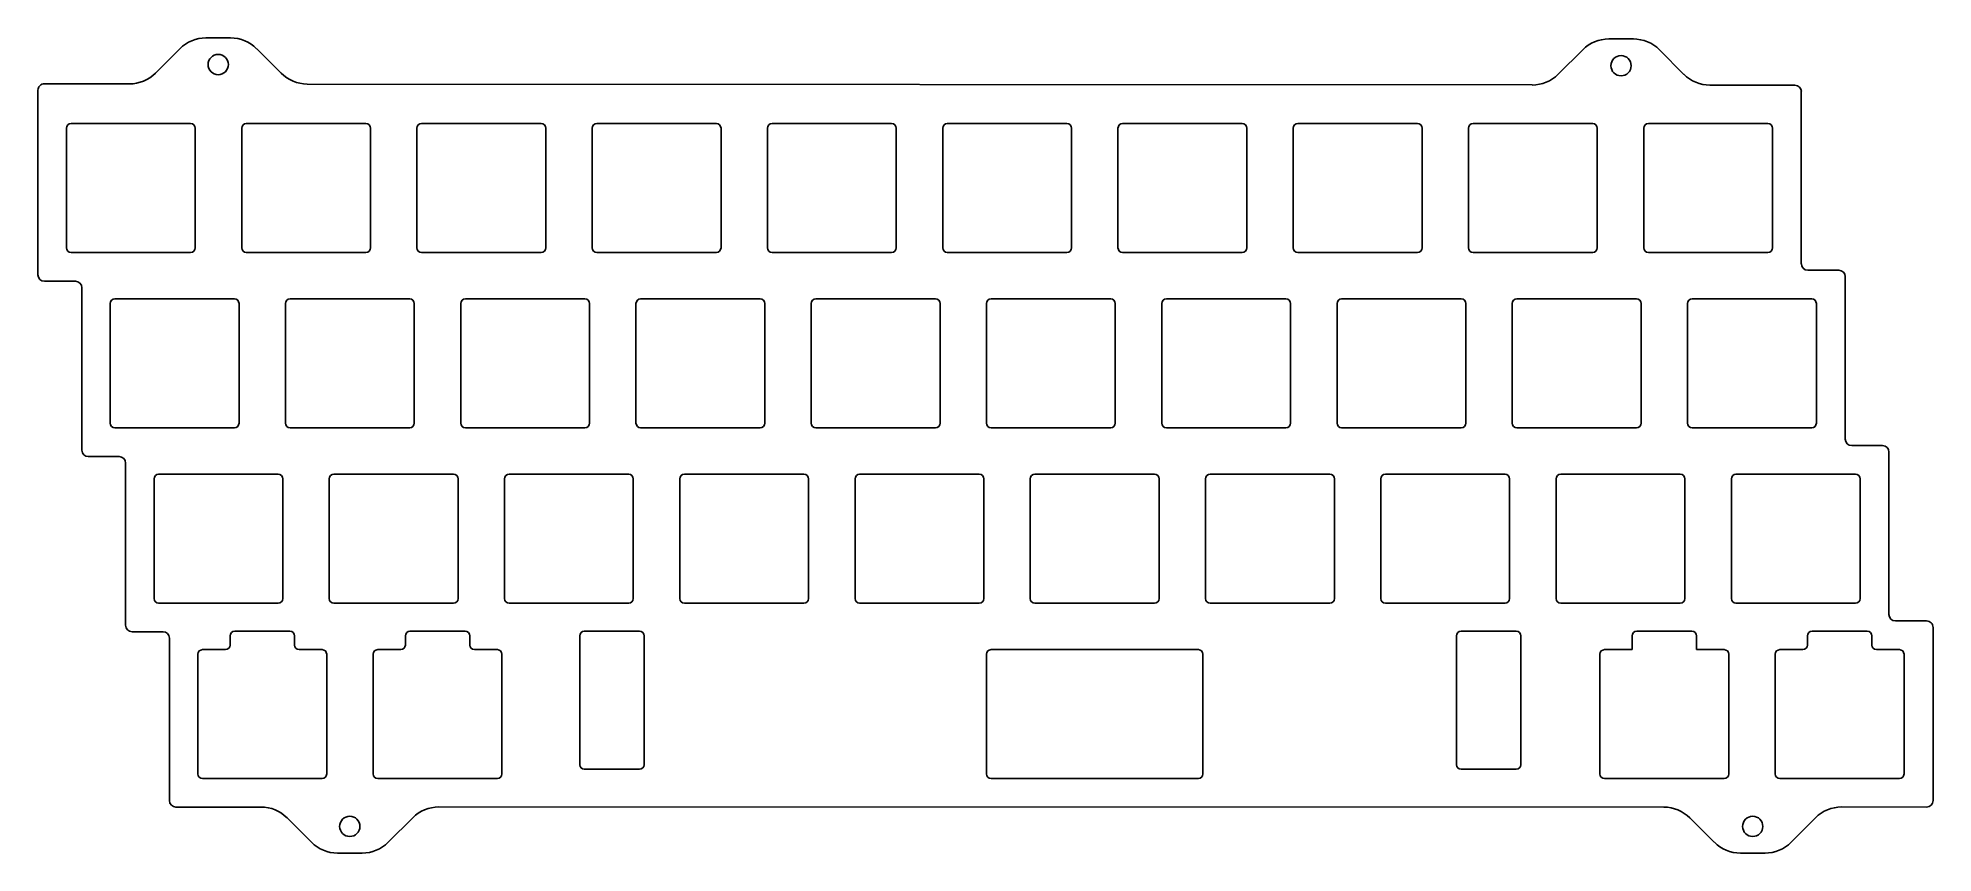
# Model space of a CAD drawing. Extents: x 54 to 260, y -140 to -51.
import ezdxf

# ---------------------------------------------------------------- set-up
doc = ezdxf.new("R2010")
doc.units = 0
doc.header["$MEASUREMENT"] = 0
doc.layers.add('VISIBLE', color=7, linetype='CONTINUOUS')

msp = doc.modelspace()

# ---------------------------------------------------------------- linework, layer by layer
at = {"layer": 'VISIBLE'}
for p, q in [((75, -51.46), (72.31, -51.46)), ((69.48, -52.64), (66.83, -55.29)), ((80.49, -55.3), (77.83, -52.64)), ((221.96, -52.76), (219.31, -55.41)), ((227.47, -51.58), (224.79, -51.58)), ((232.96, -55.42), (230.3, -52.76)), ((54.05, -57.15), (54.05, -77.2)), ((64, -56.46), (54.75, -56.45)), ((216.48, -56.57), (83.32, -56.47)), ((245.03, -56.59), (235.79, -56.59)), ((245.72, -76), (245.72, -57.3)), ((57.15, -74.27), (57.15, -61.27)), ((57.65, -60.77), (70.65, -60.77)), ((71.15, -61.27), (71.15, -74.27)), ((76.2, -74.27), (76.2, -61.27)), ((76.7, -60.77), (89.7, -60.77)), ((90.2, -61.27), (90.2, -74.27)), ((95.25, -74.27), (95.25, -61.27)), ((95.75, -60.77), (108.75, -60.77)), ((109.25, -61.27), (109.25, -74.27)), ((114.3, -74.27), (114.3, -61.27)), ((114.8, -60.77), (127.8, -60.77)), ((128.3, -61.27), (128.3, -74.27)), ((133.35, -74.27), (133.35, -61.27)), ((133.85, -60.77), (146.85, -60.77)), ((147.35, -61.27), (147.35, -74.27)), ((152.4, -74.27), (152.4, -61.27)), ((152.9, -60.77), (165.9, -60.77)), ((166.4, -61.27), (166.4, -74.27)), ((171.45, -74.27), (171.45, -61.27)), ((171.95, -60.77), (184.95, -60.77)), ((185.45, -61.27), (185.45, -74.27)), ((190.5, -74.27), (190.5, -61.27)), ((191, -60.77), (204, -60.77)), ((204.5, -61.27), (204.5, -74.27)), ((209.55, -74.27), (209.55, -61.27)), ((210.05, -60.77), (223.05, -60.77)), ((223.55, -61.27), (223.55, -74.27)), ((228.6, -74.27), (228.6, -61.27)), ((229.1, -60.77), (242.1, -60.77)), ((242.6, -61.27), (242.6, -74.27)), ((70.65, -74.77), (57.65, -74.77)), ((89.7, -74.77), (76.7, -74.77)), ((108.75, -74.77), (95.75, -74.77)), ((127.8, -74.77), (114.8, -74.77)), ((146.85, -74.77), (133.85, -74.77)), ((165.9, -74.77), (152.9, -74.77)), ((184.95, -74.77), (171.95, -74.77)), ((204, -74.77), (191, -74.77)), ((223.05, -74.77), (210.05, -74.77)), ((242.1, -74.77), (229.1, -74.77)), ((54.75, -77.9), (58.13, -77.9)), ((249.8, -76.7), (246.43, -76.7)), ((250.5, -95.05), (250.5, -77.4)), ((58.83, -78.6), (58.83, -96.25)), ((61.91, -93.32), (61.91, -80.32)), ((62.41, -79.82), (75.41, -79.82)), ((75.91, -80.32), (75.91, -93.32)), ((80.96, -93.32), (80.96, -80.32)), ((81.46, -79.82), (94.46, -79.82)), ((94.96, -80.32), (94.96, -93.32)), ((100.01, -93.32), (100.01, -80.32)), ((100.51, -79.82), (113.51, -79.82)), ((114.01, -80.32), (114.01, -93.32)), ((119.06, -93.32), (119.06, -80.32)), ((119.56, -79.82), (132.56, -79.82)), ((133.06, -80.32), (133.06, -93.32)), ((138.11, -93.32), (138.11, -80.32)), ((138.61, -79.82), (151.61, -79.82)), ((152.11, -80.32), (152.11, -93.32)), ((157.16, -93.32), (157.16, -80.32)), ((157.66, -79.82), (170.66, -79.82)), ((171.16, -80.32), (171.16, -93.32)), ((176.21, -93.32), (176.21, -80.32)), ((176.71, -79.82), (189.71, -79.82)), ((190.21, -80.32), (190.21, -93.32)), ((195.26, -93.32), (195.26, -80.32)), ((195.76, -79.82), (208.76, -79.82)), ((209.26, -80.32), (209.26, -93.32)), ((214.31, -93.32), (214.31, -80.32)), ((214.81, -79.82), (227.81, -79.82)), ((228.31, -80.32), (228.31, -93.32)), ((233.36, -93.32), (233.36, -80.32)), ((233.86, -79.82), (246.86, -79.82)), ((247.36, -80.32), (247.36, -93.32)), ((75.41, -93.82), (62.41, -93.82)), ((94.46, -93.82), (81.46, -93.82)), ((113.51, -93.82), (100.51, -93.82)), ((132.56, -93.82), (119.56, -93.82)), ((151.61, -93.82), (138.61, -93.82)), ((170.66, -93.82), (157.66, -93.82)), ((189.71, -93.82), (176.71, -93.82)), ((208.76, -93.82), (195.76, -93.82)), ((227.81, -93.82), (214.81, -93.82)), ((246.86, -93.82), (233.86, -93.82)), ((254.55, -95.75), (251.2, -95.75)), ((255.25, -114.1), (255.25, -96.45)), ((59.53, -96.95), (62.88, -96.95)), ((63.58, -97.65), (63.58, -115.27)), ((67.17, -98.87), (80.17, -98.87)), ((86.22, -98.87), (99.22, -98.87)), ((105.27, -98.87), (118.27, -98.87)), ((124.32, -98.87), (137.32, -98.87)), ((143.37, -98.87), (156.37, -98.87)), ((162.42, -98.87), (175.42, -98.87)), ((181.47, -98.87), (194.47, -98.87)), ((200.52, -98.87), (213.52, -98.87)), ((219.57, -98.87), (232.57, -98.87)), ((238.62, -98.87), (251.62, -98.87)), ((66.67, -112.37), (66.67, -99.37)), ((80.67, -99.37), (80.67, -112.37)), ((85.72, -112.37), (85.72, -99.37)), ((99.72, -99.37), (99.72, -112.37)), ((104.77, -112.37), (104.77, -99.37)), ((118.77, -99.37), (118.77, -112.37)), ((123.82, -112.37), (123.82, -99.37)), ((137.82, -99.37), (137.82, -112.37)), ((142.87, -112.37), (142.87, -99.37)), ((156.87, -99.37), (156.87, -112.37)), ((161.92, -112.37), (161.92, -99.37)), ((175.92, -99.37), (175.92, -112.37)), ((180.97, -112.37), (180.97, -99.37)), ((194.97, -99.37), (194.97, -112.37)), ((200.02, -112.37), (200.02, -99.37)), ((214.02, -99.37), (214.02, -112.37)), ((219.07, -112.37), (219.07, -99.37)), ((233.07, -99.37), (233.07, -112.37)), ((238.12, -112.37), (238.12, -99.37)), ((252.12, -99.37), (252.12, -112.37)), ((80.17, -112.87), (67.17, -112.87)), ((99.22, -112.87), (86.22, -112.87)), ((118.27, -112.87), (105.27, -112.87)), ((137.32, -112.87), (124.32, -112.87)), ((156.37, -112.87), (143.37, -112.87)), ((175.42, -112.87), (162.42, -112.87)), ((194.47, -112.87), (181.47, -112.87)), ((213.52, -112.87), (200.52, -112.87)), ((232.57, -112.87), (219.57, -112.87)), ((251.62, -112.87), (238.62, -112.87)), ((259.35, -114.8), (255.95, -114.8)), ((64.28, -115.97), (67.65, -115.97)), ((68.35, -116.67), (68.35, -134.32)), ((74.94, -116.42), (74.94, -117.42)), ((81.44, -115.92), (75.44, -115.92)), ((81.94, -117.42), (81.94, -116.42)), ((93.99, -116.42), (93.99, -117.42)), ((100.49, -115.92), (94.49, -115.92)), ((100.99, -117.42), (100.99, -116.42)), ((112.94, -130.42), (112.94, -116.42)), ((113.44, -115.92), (119.44, -115.92)), ((119.94, -116.42), (119.94, -130.42)), ((208.24, -130.42), (208.24, -116.42)), ((208.74, -115.92), (214.74, -115.92)), ((215.24, -116.42), (215.24, -130.42)), ((227.34, -116.42), (227.34, -117.92)), ((233.84, -115.92), (227.84, -115.92)), ((234.34, -117.92), (234.34, -116.42)), ((246.39, -116.42), (246.39, -117.42)), ((252.89, -115.92), (246.89, -115.92)), ((253.39, -117.42), (253.39, -116.42)), ((260.04, -134.32), (260.05, -115.5)), ((71.44, -118.42), (71.44, -131.42)), ((74.44, -117.92), (71.94, -117.92)), ((84.94, -117.92), (82.44, -117.92)), ((85.44, -131.42), (85.44, -118.42)), ((90.49, -118.42), (90.49, -131.42)), ((93.49, -117.92), (90.99, -117.92)), ((103.99, -117.92), (101.49, -117.92)), ((104.49, -131.42), (104.49, -118.42)), ((157.16, -131.42), (157.16, -118.42)), ((157.66, -117.92), (180.19, -117.92)), ((180.69, -118.42), (180.69, -131.42)), ((223.84, -118.42), (223.84, -131.42)), ((227.34, -117.92), (224.34, -117.92)), ((237.34, -117.92), (234.34, -117.92)), ((237.84, -131.42), (237.84, -118.42)), ((242.89, -118.42), (242.89, -131.42)), ((245.89, -117.92), (243.39, -117.92)), ((256.39, -117.92), (253.89, -117.92)), ((256.89, -131.42), (256.89, -118.42)), ((119.44, -130.92), (113.44, -130.92)), ((214.74, -130.92), (208.74, -130.92)), ((71.94, -131.92), (84.94, -131.92)), ((90.99, -131.92), (103.99, -131.92)), ((180.19, -131.92), (157.66, -131.92)), ((224.34, -131.92), (237.34, -131.92)), ((243.39, -131.92), (256.39, -131.92)), ((69.05, -135.02), (78.3, -135.02)), ((97.62, -135.01), (230.79, -135.03)), ((250.11, -135.01), (259.34, -135.02)), ((81.13, -136.2), (83.78, -138.85)), ((92.13, -138.85), (94.79, -136.18)), ((233.62, -136.2), (236.27, -138.85)), ((244.61, -138.85), (247.28, -136.19)), ((86.61, -140.02), (89.3, -140.02)), ((239.1, -140.02), (241.78, -140.02))]:
    msp.add_line(p, q, dxfattribs=at)
for centre in [(73.65, -54.36), (226.13, -54.48), (87.95, -137.12), (240.44, -137.12)]:
    msp.add_circle(centre, 1.1, dxfattribs=at)
for centre, radius, start, end in [((72.31, -55.46), 4, 90, 135), ((75, -55.46), 4, 45, 90), ((224.79, -55.58), 4, 90, 135), ((227.47, -55.58), 4, 45, 90), ((64, -52.46), 4, 269.9572, 315), ((83.32, -52.47), 4, 225, 269.9549), ((216.48, -52.58), 4, 269.9549, 315), ((235.79, -52.59), 4, 225, 269.9572), ((54.75, -57.15), 0.7, 89.9572, 180), ((245.03, -57.3), 0.7, 0, 89.9572), ((57.65, -61.27), 0.5, 90, 180), ((70.65, -61.27), 0.5, 0, 90), ((76.7, -61.27), 0.5, 90, 180), ((89.7, -61.27), 0.5, 0, 90), ((95.75, -61.27), 0.5, 90, 180), ((108.75, -61.27), 0.5, 0, 90), ((114.8, -61.27), 0.5, 90, 180), ((127.8, -61.27), 0.5, 0, 90), ((133.85, -61.27), 0.5, 90, 180), ((146.85, -61.27), 0.5, 0, 90), ((152.9, -61.27), 0.5, 90, 180), ((165.9, -61.27), 0.5, 0, 90), ((171.95, -61.27), 0.5, 90, 180), ((184.95, -61.27), 0.5, 0, 90), ((191, -61.27), 0.5, 90, 180), ((204, -61.27), 0.5, 0, 90), ((210.05, -61.27), 0.5, 90, 180), ((223.05, -61.27), 0.5, 0, 90), ((229.1, -61.27), 0.5, 90, 180), ((242.1, -61.27), 0.5, 0, 90), ((57.65, -74.27), 0.5, 180, 270), ((70.65, -74.27), 0.5, 270, 0), ((76.7, -74.27), 0.5, 180, 270), ((89.7, -74.27), 0.5, 270, 0), ((95.75, -74.27), 0.5, 180, 270), ((108.75, -74.27), 0.5, 270, 0), ((114.8, -74.27), 0.5, 180, 270), ((127.8, -74.27), 0.5, 270, 0), ((133.85, -74.27), 0.5, 180, 270), ((146.85, -74.27), 0.5, 270, 0), ((152.9, -74.27), 0.5, 180, 270), ((165.9, -74.27), 0.5, 270, 0), ((171.95, -74.27), 0.5, 180, 270), ((184.95, -74.27), 0.5, 270, 0), ((191, -74.27), 0.5, 180, 270), ((204, -74.27), 0.5, 270, 0), ((210.05, -74.27), 0.5, 180, 270), ((223.05, -74.27), 0.5, 270, 0), ((229.1, -74.27), 0.5, 180, 270), ((242.1, -74.27), 0.5, 270, 0), ((246.43, -76), 0.7, 180, 270), ((54.75, -77.2), 0.7, 180, 270), ((58.13, -78.6), 0.7, 0, 90), ((249.8, -77.4), 0.7, 0.0001, 90), ((62.41, -80.32), 0.5, 90, 180), ((75.41, -80.32), 0.5, 0, 90), ((81.46, -80.32), 0.5, 90, 180), ((94.46, -80.32), 0.5, 0, 90), ((100.51, -80.32), 0.5, 90, 180), ((113.51, -80.32), 0.5, 0, 90), ((119.56, -80.32), 0.5, 90, 180), ((132.56, -80.32), 0.5, 0, 90), ((138.61, -80.32), 0.5, 90, 180), ((151.61, -80.32), 0.5, 0, 90), ((157.66, -80.32), 0.5, 90, 180), ((170.66, -80.32), 0.5, 0, 90), ((176.71, -80.32), 0.5, 90, 180), ((189.71, -80.32), 0.5, 0, 90), ((195.76, -80.32), 0.5, 90, 180), ((208.76, -80.32), 0.5, 0, 90), ((214.81, -80.32), 0.5, 90, 180), ((227.81, -80.32), 0.5, 0, 90), ((233.86, -80.32), 0.5, 90, 180), ((246.86, -80.32), 0.5, 0, 90), ((62.41, -93.32), 0.5, 180, 270), ((75.41, -93.32), 0.5, 270, 0), ((81.46, -93.32), 0.5, 180, 270), ((94.46, -93.32), 0.5, 270, 0), ((100.51, -93.32), 0.5, 180, 270), ((113.51, -93.32), 0.5, 270, 0), ((119.56, -93.32), 0.5, 180, 270), ((132.56, -93.32), 0.5, 270, 0), ((138.61, -93.32), 0.5, 180, 270), ((151.61, -93.32), 0.5, 270, 0), ((157.66, -93.32), 0.5, 180, 270), ((170.66, -93.32), 0.5, 270, 0), ((176.71, -93.32), 0.5, 180, 270), ((189.71, -93.32), 0.5, 270, 0), ((195.76, -93.32), 0.5, 180, 270), ((208.76, -93.32), 0.5, 270, 0), ((214.81, -93.32), 0.5, 180, 270), ((227.81, -93.32), 0.5, 270, 0), ((233.86, -93.32), 0.5, 180, 270), ((246.86, -93.32), 0.5, 270, 0), ((59.53, -96.25), 0.7, 180.0001, 270), ((251.2, -95.05), 0.7, 180, 270), ((254.55, -96.45), 0.7, 0, 90), ((62.88, -97.65), 0.7, 0.0001, 90), ((67.17, -99.37), 0.5, 90, 180), ((80.17, -99.37), 0.5, 0, 90), ((86.22, -99.37), 0.5, 90, 180), ((99.22, -99.37), 0.5, 0, 90), ((105.27, -99.37), 0.5, 90, 180), ((118.27, -99.37), 0.5, 0, 90), ((124.32, -99.37), 0.5, 90, 180), ((137.32, -99.37), 0.5, 0, 90), ((143.37, -99.37), 0.5, 90, 180), ((156.37, -99.37), 0.5, 0, 90), ((162.42, -99.37), 0.5, 90, 180), ((175.42, -99.37), 0.5, 0, 90), ((181.47, -99.37), 0.5, 90, 180), ((194.47, -99.37), 0.5, 0, 90), ((200.52, -99.37), 0.5, 90, 180), ((213.52, -99.37), 0.5, 0, 90), ((219.57, -99.37), 0.5, 90, 180), ((232.57, -99.37), 0.5, 0, 90), ((238.62, -99.37), 0.5, 90, 180), ((251.62, -99.37), 0.5, 0, 90), ((67.17, -112.37), 0.5, 180, 270), ((80.17, -112.37), 0.5, 270, 0), ((86.22, -112.37), 0.5, 180, 270), ((99.22, -112.37), 0.5, 270, 0), ((105.27, -112.37), 0.5, 180, 270), ((118.27, -112.37), 0.5, 270, 0), ((124.32, -112.37), 0.5, 180, 270), ((137.32, -112.37), 0.5, 270, 0), ((143.37, -112.37), 0.5, 180, 270), ((156.37, -112.37), 0.5, 270, 0), ((162.42, -112.37), 0.5, 180, 270), ((175.42, -112.37), 0.5, 270, 0), ((181.47, -112.37), 0.5, 180, 270), ((194.47, -112.37), 0.5, 270, 0), ((200.52, -112.37), 0.5, 180, 270), ((213.52, -112.37), 0.5, 270, 0), ((219.57, -112.37), 0.5, 180, 270), ((232.57, -112.37), 0.5, 270, 0), ((238.62, -112.37), 0.5, 180, 270), ((251.62, -112.37), 0.5, 270, 0), ((64.28, -115.27), 0.7, 180, 270), ((255.95, -114.1), 0.7, 180, 270), ((259.35, -115.5), 0.7, 359.9635, 90), ((67.65, -116.67), 0.7, 0, 90), ((75.44, -116.42), 0.5, 90, 180), ((81.44, -116.42), 0.5, 0, 90), ((94.49, -116.42), 0.5, 90, 180), ((100.49, -116.42), 0.5, 0, 90), ((113.44, -116.42), 0.5, 90, 180), ((119.44, -116.42), 0.5, 0, 90), ((208.74, -116.42), 0.5, 90, 180), ((214.74, -116.42), 0.5, 0, 90), ((227.84, -116.42), 0.5, 90, 180), ((233.84, -116.42), 0.5, 0, 90), ((246.89, -116.42), 0.5, 90, 180), ((252.89, -116.42), 0.5, 0, 90), ((71.94, -118.42), 0.5, 90, 180), ((74.44, -117.42), 0.5, 270, 0), ((82.44, -117.42), 0.5, 180, 270), ((84.94, -118.42), 0.5, 0, 90), ((90.99, -118.42), 0.5, 90, 180), ((93.49, -117.42), 0.5, 270, 0), ((101.49, -117.42), 0.5, 180, 270), ((103.99, -118.42), 0.5, 0, 90), ((157.66, -118.42), 0.5, 90, 180), ((180.19, -118.42), 0.5, 0, 90), ((224.34, -118.42), 0.5, 90, 180), ((237.34, -118.42), 0.5, 0, 90), ((243.39, -118.42), 0.5, 90, 180), ((245.89, -117.42), 0.5, 270, 0), ((253.89, -117.42), 0.5, 180, 270), ((256.39, -118.42), 0.5, 0, 90), ((71.94, -131.42), 0.5, 180, 270), ((84.94, -131.42), 0.5, 270, 0), ((90.99, -131.42), 0.5, 180, 270), ((103.99, -131.42), 0.5, 270, 0), ((113.44, -130.42), 0.5, 180, 270), ((119.44, -130.42), 0.5, 270, 0), ((157.66, -131.42), 0.5, 180, 270), ((180.19, -131.42), 0.5, 270, 0), ((208.74, -130.42), 0.5, 180, 270), ((214.74, -130.42), 0.5, 270, 0), ((224.34, -131.42), 0.5, 180, 270), ((237.34, -131.42), 0.5, 270, 0), ((243.39, -131.42), 0.5, 180, 270), ((256.39, -131.42), 0.5, 270, 0), ((69.05, -134.32), 0.7, 180, 269.9689), ((78.3, -139.02), 4, 45, 89.969), ((97.62, -139.01), 4, 89.9947, 135), ((230.79, -139.03), 4, 45, 89.9947), ((250.1, -139.01), 4, 89.9669, 135), ((259.34, -134.32), 0.7, 269.9669, 359.9635), ((86.61, -136.02), 4, 225, 270), ((89.3, -136.02), 4, 270, 315), ((239.1, -136.02), 4, 225, 270), ((241.78, -136.02), 4, 270, 315)]:
    msp.add_arc(centre, radius, start, end, dxfattribs=at)

doc.saveas('drawing.dxf')
